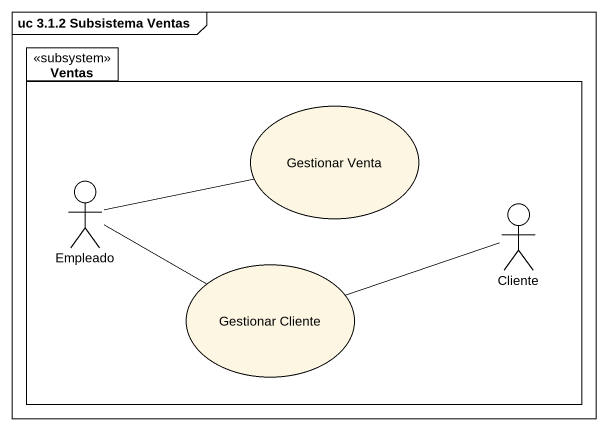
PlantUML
@startuml
mainframe uc 3.1.2 Subsistema Ventas
package Ventas <<subsystem>> {
  usecase "Gestionar Venta" as Gestionar_Venta
  actor Empleado
  actor Cliente
  usecase "Gestionar Cliente" as Gestionar_Cliente
}
Empleado -right- Gestionar_Venta
Empleado -right- Gestionar_Cliente
Cliente -left- Gestionar_Cliente
@enduml
